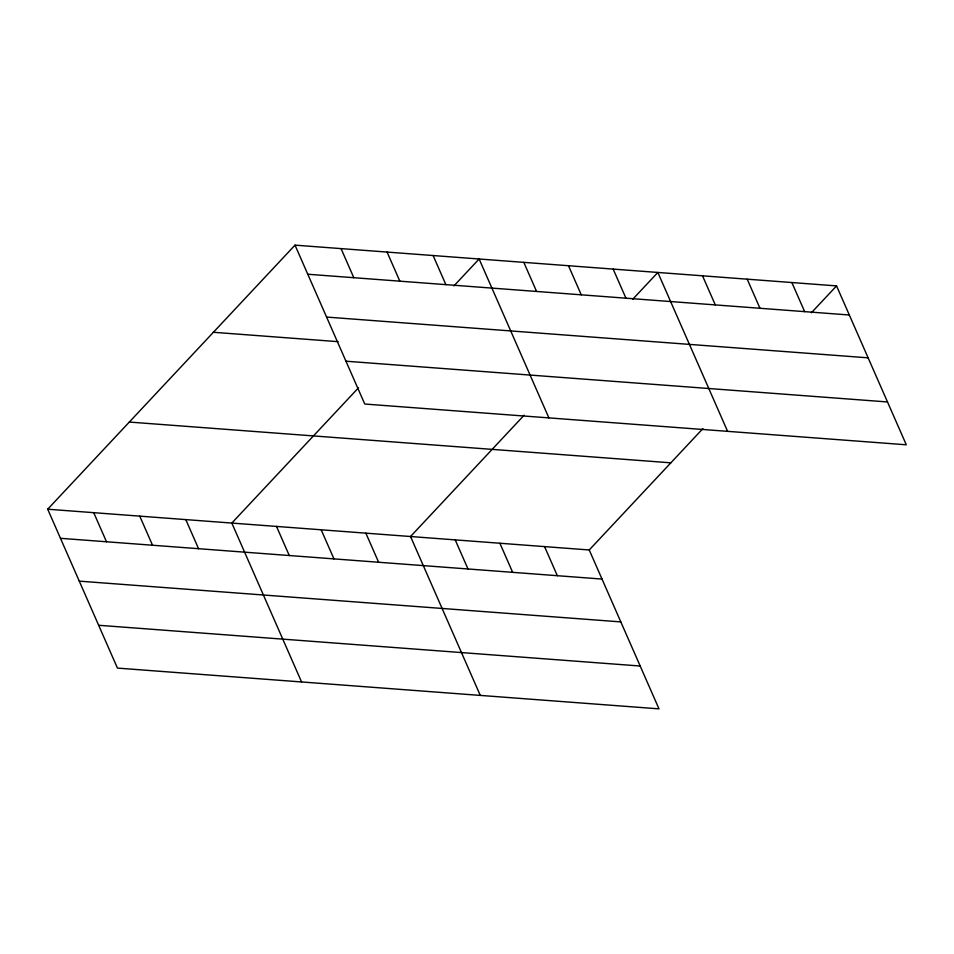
<?xml version="1.0" encoding="UTF-8"?>
<svg xmlns="http://www.w3.org/2000/svg" width="954" height="954" viewBox="0 0 954 954"><rect width="100%" height="100%" fill="white"/><g stroke="black" fill="none" stroke-linecap="round" stroke-linejoin="round"><path stroke-width="1.43" d="M47.7 509.209L589.238 549.969L658.987 708.858L117.449 668.098L47.7 509.209L295.013 245.142L836.551 285.902L906.3 444.791L364.762 404.031L295.013 245.142M358.477 387.825L231.822 523.066L301.571 681.955M453.937 285.89L479.135 258.999L548.884 417.888M524.175 415.169L410.53 536.518L480.279 695.406M632.657 299.341L657.843 272.45L727.592 431.339M589.238 549.969L702.883 428.62M811.365 312.793L836.551 285.902M307.784 274.239L849.322 314.999M326.578 317.074L868.128 357.833M213.398 332.278L338.121 341.675M345.956 361.208L887.494 401.956M129.315 422.062L670.853 462.821M60.472 538.306L602.022 579.066M79.277 581.141L620.815 621.901M98.644 625.275L640.194 666.023M791.868 282.539L804.651 311.636M747.197 279.176L759.968 308.273M702.514 275.813L715.297 304.91M613.16 269.088L625.943 298.185M568.489 265.725L581.26 294.822M523.806 262.362L536.589 291.459M433.104 255.529L445.876 284.638M544.567 546.606L557.339 575.703M387.074 252.071L399.845 281.168M499.884 543.243L512.668 572.34M341.043 248.6L353.815 277.709M455.213 539.881L467.985 568.978M365.859 533.155L378.631 562.252M321.176 529.792L333.96 558.889M276.505 526.429L289.277 555.526M185.791 519.596L198.563 548.705M139.761 516.138L152.533 545.235M93.73 512.668L106.502 541.777"/></g></svg>
